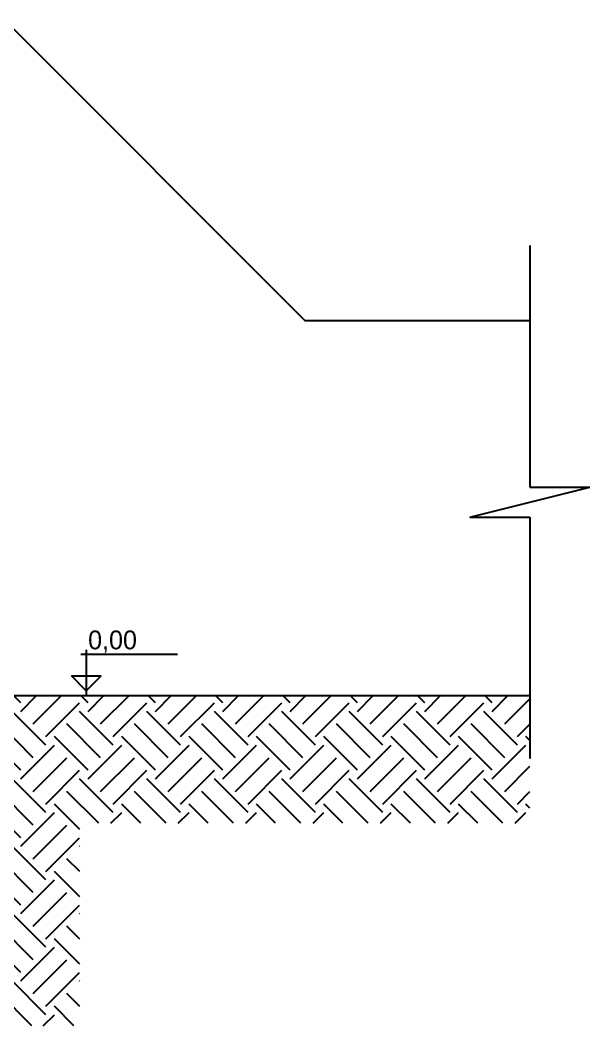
# Model space of a CAD drawing. Header units: millimetres. Extents: x 237 to 339, y 16 to 52.
# Drawn here: x 276.78 to 280.57, y 15.88 to 22.58 of the extents above; entities that cross this region are included whole.
import ezdxf

# ---------------------------------------------------------------- set-up
doc = ezdxf.new("R2010")
doc.units = ezdxf.units.MM
doc.header["$LTSCALE"] = 0.6
doc.header["$MEASUREMENT"] = 0
for name, color, linetype in [('0.1', 1, 'Continuous'), ('0.3', 3, 'Continuous'), ('AR-ALV-BXA', 1, 'Continuous'), ('AR-TXT', 2, 'Continuous'), ('COBERTURA', 32, 'Continuous'), ('NIVELC', 2, 'Continuous')]:
    doc.layers.add(name, color=color, linetype=linetype)

# ---------------------------------------------------------------- blocks, each defined once
blk = doc.blocks.new('NIVELCORTE2')
at = {"layer": 'NIVELC'}
for p, q in [((-0.0494, 0.3941), (0.8695, 0.3941)), ((0, 0.4361), (0, 0)), ((0, 0.046), (-0.1414, 0.1874)), ((-0.1414, 0.1874), (0.1414, 0.1874)), ((0, 0.046), (0.1414, 0.1874))]:
    blk.add_line(p, q, dxfattribs=at)

msp = doc.modelspace()

# ---------------------------------------------------------------- hatches: boundary and pattern name
at = {"layer": 'AR-ALV-BXA', "lineweight": -3}
h = msp.add_hatch(dxfattribs=at)
h.set_pattern_fill('EARTH', color=256, scale=0.05, angle=45, style=0)
h.set_pattern_definition([(45, (127.87545, -65.70507), (3e-17, 0.4490128), [0.3175, -0.3175]), (45, (127.79126, -65.62088), (3e-17, 0.4490128), [0.3175, -0.3175]), (45, (127.70707, -65.5367), (3e-17, 0.4490128), [0.3175, -0.3175]), (135, (127.70707, -65.48056), (-0.4490128, 3e-17), [0.3175, -0.3175]), (135, (127.79126, -65.39637), (-0.4490128, 3e-17), [0.3175, -0.3175]), (135, (127.87545, -65.31218), (-0.4490128, 3e-17), [0.3175, -0.3175])])
h.paths.add_polyline_path([(277.1739, 17.2347), (280.1739, 17.2347), (280.1739, 18.0847), (276.3239, 18.0847), (276.3239, 16.7347), (271.0239, 16.7347), (271.0239, 15.8847), (277.1739, 15.8847)])

# ---------------------------------------------------------------- linework, layer by layer
at = {"layer": '0.1'}
for p, q in [((280.1739, 21.0828), (280.1739, 19.474)), ((279.7739, 19.274), (280.5739, 19.474)), ((280.1739, 19.474), (280.5739, 19.474)), ((279.7739, 19.274), (280.1739, 19.274)), ((280.1739, 19.274), (280.1739, 17.6652))]:
    msp.add_line(p, q, dxfattribs=at)
at = {"layer": '0.3'}
msp.add_line((276.1739, 18.0847), (280.1739, 18.0847), dxfattribs=at)
at = {"layer": 'AR-ALV-BXA', "lineweight": -3}
for p, q in [((276.6739, 22.5847), (278.6739, 20.5847)), ((278.6739, 20.5847), (280.1739, 20.5847))]:
    msp.add_line(p, q, dxfattribs=at)

# ---------------------------------------------------------------- block references
at = {"layer": 'COBERTURA', "xscale": 0.6999999999999886, "yscale": 0.7000000000000028}
msp.add_blockref('NIVELCORTE2', (277.2163, 18.0847), dxfattribs=at)

# ---------------------------------------------------------------- texts
at = {"layer": 'AR-TXT', "insert": (277.2293, 18.5183), "char_height": 0.125, "width": 0.7021, "attachment_point": 1}
msp.add_mtext('{\\fStylus BT|b0|i0|c0|p34;0,00}', dxfattribs=at)

doc.saveas('drawing.dxf')
